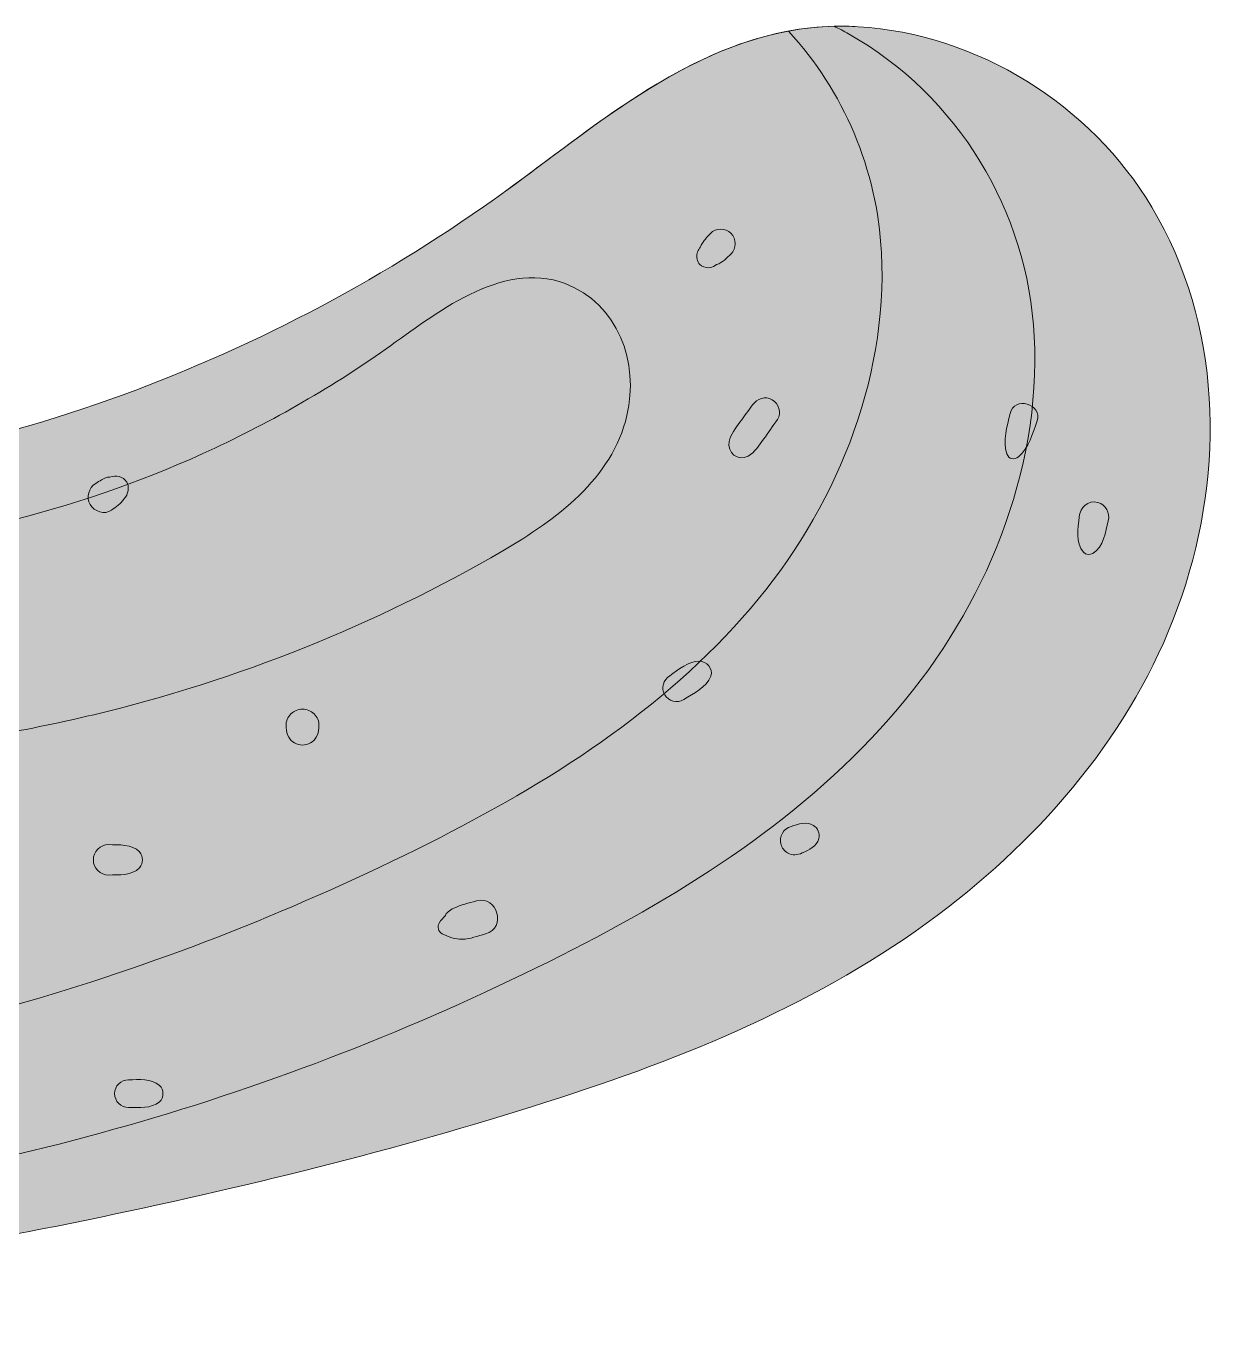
# Model space of a CAD drawing. Header units: inches. Extents: x 4230 to 5957, y -1858 to -103.
# Drawn here: x 4479.3 to 4728.1, y -508.9 to -238.6 of the extents above; entities that cross this region are included whole.
import ezdxf

# ---------------------------------------------------------------- set-up
doc = ezdxf.new("R2010")
doc.units = ezdxf.units.IN
doc.header["$MEASUREMENT"] = 0
doc.layers.add('Layer 1', color=7, linetype='Continuous')

# ---------------------------------------------------------------- blocks, each defined once
blk = doc.blocks.new('block 11')
at = {"layer": 'Layer 1', "true_color": 0x1c5807}
h = blk.add_hatch(color=88, dxfattribs=at)
h.dxf.hatch_style = 2
edge = h.paths.add_edge_path()
edge.add_spline(control_points=[(4719.1501, -356.8602), (4710.2853, -382.9693), (4692.2464, -404.6769), (4670.6522, -421.4001), (4646.8343, -439.8415), (4618.5683, -451.7402), (4590.0856, -460.9403), (4558.8993, -471.0072), (4526.9597, -479.0102), (4494.8857, -485.682), (4462.3527, -492.4569), (4429.4998, -497.7354), (4396.4765, -501.4867), (4364.8309, -505.078), (4331.3226, -508.9066), (4300.2756, -499.5569), (4289.2541, -496.234), (4278.3821, -491.1618), (4268.8879, -484.3301), (4262.8561, -480.0061), (4257.3812, -474.9597), (4252.784, -469.2064), (4249.5797, -467.0083), (4247.0668, -463.0249), (4245.0802, -460.0321), (4243.7955, -458.0869), (4242.5982, -456.0849), (4241.5199, -454.0209), (4240.7872, -452.6278), (4240.1062, -451.2088), (4239.4819, -449.764), (4236.2363, -447.6071), (4234.198, -443.1541), (4232.8617, -439.7332), (4231.1641, -435.3937), (4230.4931, -430.5692), (4230.6788, -425.9202), (4230.8648, -421.3124), (4231.6335, -416.6324), (4233.5168, -412.3961), (4234.8017, -409.5117), (4236.7316, -405.3683), (4239.6676, -403.583), (4241.2052, -401.1991), (4242.8408, -398.8669), (4244.5745, -396.6275), (4246.2774, -394.2436), (4248.1917, -391.9164), (4250.3484, -389.9041), (4254.4093, -385.5441), (4258.4805, -381.3336), (4263.2017, -377.6391), (4265.988, -375.4564), (4268.8466, -373.3718), (4271.7826, -371.4008), (4274.1768, -369.7857), (4276.6278, -368.2429), (4279.1251, -366.7826), (4290.4821, -360.1522), (4302.6439, -354.8942), (4315.1516, -350.8644), (4345.182, -341.1896), (4376.7812, -338.6768), (4407.9522, -335.1216), (4439.2055, -331.5613), (4469.8708, -325.9834), (4499.4729, -315.0703), (4527.6666, -304.6782), (4554.4824, -290.4886), (4578.7959, -272.8263), (4599.4201, -257.8472), (4620.4466, -239.2406), (4647.02, -238.6111), (4648.6504, -238.5698), (4650.3067, -238.5956), (4651.9786, -238.6988), (4676.7357, -240.1952), (4700.2802, -254.8853), (4712.9582, -276.1699), (4727.4576, -300.5246), (4728.1126, -330.4519), (4719.1501, -356.8602)], knot_values=[0, 0, 0, 0, 1, 1, 1, 2, 2, 2, 3, 3, 3, 4, 4, 4, 5, 5, 5, 6, 6, 6, 7, 7, 7, 8, 8, 8, 9, 9, 9, 10, 10, 10, 11, 11, 11, 12, 12, 12, 13, 13, 13, 14, 14, 14, 15, 15, 15, 16, 16, 16, 17, 17, 17, 18, 18, 18, 19, 19, 19, 20, 20, 20, 21, 21, 21, 22, 22, 22, 23, 23, 23, 24, 24, 24, 25, 25, 25, 26, 26, 26, 27, 27, 27, 27], degree=3, periodic=1)
at = {"layer": 'Layer 1', "lineweight": 0}
blk.add_open_spline([(4719.1501, -356.8602), (4710.2853, -382.9693), (4692.2464, -404.6769), (4670.6522, -421.4001), (4646.8343, -439.8415), (4618.5683, -451.7402), (4590.0856, -460.9403), (4558.8993, -471.0072), (4526.9597, -479.0102), (4494.8857, -485.682), (4462.3527, -492.4569), (4429.4998, -497.7354), (4396.4765, -501.4867), (4364.8309, -505.078), (4331.3226, -508.9066), (4300.2756, -499.5569), (4289.2541, -496.234), (4278.3821, -491.1618), (4268.8879, -484.3301), (4262.8561, -480.0061), (4257.3812, -474.9597), (4252.784, -469.2064), (4249.5797, -467.0083), (4247.0668, -463.0249), (4245.0802, -460.0321), (4243.7955, -458.0869), (4242.5982, -456.0849), (4241.5199, -454.0209), (4240.7872, -452.6278), (4240.1062, -451.2088), (4239.4819, -449.764), (4236.2363, -447.6071), (4234.198, -443.1541), (4232.8617, -439.7332), (4231.1641, -435.3937), (4230.4931, -430.5692), (4230.6788, -425.9202), (4230.8648, -421.3124), (4231.6335, -416.6324), (4233.5168, -412.3961), (4234.8017, -409.5117), (4236.7316, -405.3683), (4239.6676, -403.583), (4241.2052, -401.1991), (4242.8408, -398.8669), (4244.5745, -396.6275), (4246.2774, -394.2436), (4248.1917, -391.9164), (4250.3484, -389.9041), (4254.4093, -385.5441), (4258.4805, -381.3336), (4263.2017, -377.6391), (4265.988, -375.4564), (4268.8466, -373.3718), (4271.7826, -371.4008), (4274.1768, -369.7857), (4276.6278, -368.2429), (4279.1251, -366.7826), (4290.4821, -360.1522), (4302.6439, -354.8942), (4315.1516, -350.8644), (4345.182, -341.1896), (4376.7812, -338.6768), (4407.9522, -335.1216), (4439.2055, -331.5613), (4469.8708, -325.9834), (4499.4729, -315.0703), (4527.6666, -304.6782), (4554.4824, -290.4886), (4578.7959, -272.8263), (4599.4201, -257.8472), (4620.4466, -239.2406), (4647.02, -238.6111), (4648.6504, -238.5698), (4650.3067, -238.5956), (4651.9786, -238.6988), (4676.7357, -240.1952), (4700.2802, -254.8853), (4712.9582, -276.1699), (4727.4576, -300.5246), (4728.1126, -330.4519), (4719.1501, -356.8602)], degree=3, knots=[0, 0, 0, 0, 1, 1, 1, 2, 2, 2, 3, 3, 3, 4, 4, 4, 5, 5, 5, 6, 6, 6, 7, 7, 7, 8, 8, 8, 9, 9, 9, 10, 10, 10, 11, 11, 11, 12, 12, 12, 13, 13, 13, 14, 14, 14, 15, 15, 15, 16, 16, 16, 17, 17, 17, 18, 18, 18, 19, 19, 19, 20, 20, 20, 21, 21, 21, 22, 22, 22, 23, 23, 23, 24, 24, 24, 25, 25, 25, 26, 26, 26, 27, 27, 27, 27], dxfattribs=at)
blk = doc.blocks.new('block 12')
at = {"layer": 'Layer 1', "true_color": 0x23700a}
h = blk.add_hatch(color=86, dxfattribs=at)
h.dxf.hatch_style = 2
edge = h.paths.add_edge_path()
edge.add_spline(control_points=[(4660.1621, -380.317), (4641.2151, -402.5717), (4616.2051, -418.397), (4590.3902, -431.3999), (4562.4752, -445.4606), (4533.2185, -457.122), (4503.2295, -465.8576), (4472.9872, -474.6708), (4441.9868, -480.8213), (4410.6712, -484.1701), (4395.0162, -485.8419), (4379.2889, -486.8533), (4363.5459, -487.1061), (4348.2935, -487.3486), (4332.9429, -487.1628), (4317.7625, -485.4962), (4290.1518, -482.4725), (4261.5404, -474.3818), (4241.5199, -454.0209), (4240.7872, -452.6278), (4240.1062, -451.2088), (4239.4819, -449.764), (4236.2363, -447.6071), (4234.198, -443.1541), (4232.8617, -439.7332), (4231.8864, -437.2461), (4231.2518, -434.5991), (4230.9215, -431.9211), (4230.6788, -429.9242), (4230.6015, -427.9067), (4230.6788, -425.9202), (4230.8648, -421.3124), (4231.6335, -416.6324), (4233.5168, -412.3961), (4234.8017, -409.5117), (4236.7316, -405.3683), (4239.6676, -403.583), (4241.2052, -401.1991), (4242.8408, -398.8669), (4244.5745, -396.6275), (4246.2774, -394.2436), (4248.1917, -391.9164), (4250.3484, -389.9041), (4254.4093, -385.5441), (4258.4805, -381.3336), (4263.2017, -377.6391), (4268.2687, -373.6763), (4273.5679, -370.0282), (4279.1251, -366.7826), (4290.4821, -360.1522), (4302.6439, -354.8942), (4315.1516, -350.8644), (4345.182, -341.1896), (4376.7812, -338.6768), (4407.9522, -335.1216), (4439.2055, -331.5613), (4469.8708, -325.9834), (4499.4729, -315.0703), (4527.6666, -304.6782), (4554.4824, -290.4886), (4578.7959, -272.8263), (4596.9018, -259.6789), (4615.3177, -243.7297), (4637.5206, -239.6121), (4640.6115, -239.0342), (4643.7744, -238.6884), (4647.02, -238.6111), (4648.016, -239.1013), (4649.0013, -239.6224), (4649.9817, -240.1746), (4672.6801, -252.971), (4687.1999, -276.9129), (4688.5364, -302.991), (4689.9761, -331.2466), (4678.232, -359.0893), (4660.1621, -380.317)], knot_values=[0, 0, 0, 0, 1, 1, 1, 2, 2, 2, 3, 3, 3, 4, 4, 4, 5, 5, 5, 6, 6, 6, 7, 7, 7, 8, 8, 8, 9, 9, 9, 10, 10, 10, 11, 11, 11, 12, 12, 12, 13, 13, 13, 14, 14, 14, 15, 15, 15, 16, 16, 16, 17, 17, 17, 18, 18, 18, 19, 19, 19, 20, 20, 20, 21, 21, 21, 22, 22, 22, 23, 23, 23, 24, 24, 24, 25, 25, 25, 25], degree=3, periodic=1)
at = {"layer": 'Layer 1', "lineweight": 0}
blk.add_open_spline([(4660.1621, -380.317), (4641.2151, -402.5717), (4616.2051, -418.397), (4590.3902, -431.3999), (4562.4752, -445.4606), (4533.2185, -457.122), (4503.2295, -465.8576), (4472.9872, -474.6708), (4441.9868, -480.8213), (4410.6712, -484.1701), (4395.0162, -485.8419), (4379.2889, -486.8533), (4363.5459, -487.1061), (4348.2935, -487.3486), (4332.9429, -487.1628), (4317.7625, -485.4962), (4290.1518, -482.4725), (4261.5404, -474.3818), (4241.5199, -454.0209), (4240.7872, -452.6278), (4240.1062, -451.2088), (4239.4819, -449.764), (4236.2363, -447.6071), (4234.198, -443.1541), (4232.8617, -439.7332), (4231.8864, -437.2461), (4231.2518, -434.5991), (4230.9215, -431.9211), (4230.6788, -429.9242), (4230.6015, -427.9067), (4230.6788, -425.9202), (4230.8648, -421.3124), (4231.6335, -416.6324), (4233.5168, -412.3961), (4234.8017, -409.5117), (4236.7316, -405.3683), (4239.6676, -403.583), (4241.2052, -401.1991), (4242.8408, -398.8669), (4244.5745, -396.6275), (4246.2774, -394.2436), (4248.1917, -391.9164), (4250.3484, -389.9041), (4254.4093, -385.5441), (4258.4805, -381.3336), (4263.2017, -377.6391), (4268.2687, -373.6763), (4273.5679, -370.0282), (4279.1251, -366.7826), (4290.4821, -360.1522), (4302.6439, -354.8942), (4315.1516, -350.8644), (4345.182, -341.1896), (4376.7812, -338.6768), (4407.9522, -335.1216), (4439.2055, -331.5613), (4469.8708, -325.9834), (4499.4729, -315.0703), (4527.6666, -304.6782), (4554.4824, -290.4886), (4578.7959, -272.8263), (4596.9018, -259.6789), (4615.3177, -243.7297), (4637.5206, -239.6121), (4640.6115, -239.0342), (4643.7744, -238.6884), (4647.02, -238.6111), (4648.016, -239.1013), (4649.0013, -239.6224), (4649.9817, -240.1746), (4672.6801, -252.971), (4687.1999, -276.9129), (4688.5364, -302.991), (4689.9761, -331.2466), (4678.232, -359.0893), (4660.1621, -380.317)], degree=3, knots=[0, 0, 0, 0, 1, 1, 1, 2, 2, 2, 3, 3, 3, 4, 4, 4, 5, 5, 5, 6, 6, 6, 7, 7, 7, 8, 8, 8, 9, 9, 9, 10, 10, 10, 11, 11, 11, 12, 12, 12, 13, 13, 13, 14, 14, 14, 15, 15, 15, 16, 16, 16, 17, 17, 17, 18, 18, 18, 19, 19, 19, 20, 20, 20, 21, 21, 21, 22, 22, 22, 23, 23, 23, 24, 24, 24, 25, 25, 25, 25], dxfattribs=at)
blk = doc.blocks.new('block 13')
at = {"layer": 'Layer 1', "true_color": 0x287f0c}
h = blk.add_hatch(color=86, dxfattribs=at)
h.dxf.hatch_style = 2
edge = h.paths.add_edge_path()
edge.add_spline(control_points=[(4629.6517, -359.3989), (4611.5045, -380.637), (4587.5523, -395.74), (4562.8262, -408.1495), (4536.0875, -421.5652), (4508.0641, -432.695), (4479.3443, -441.0334), (4450.3767, -449.4441), (4420.6866, -455.3109), (4390.6923, -458.51), (4375.6976, -460.1044), (4360.6306, -461.0693), (4345.5536, -461.3118), (4330.9459, -461.544), (4316.2402, -461.3634), (4301.7049, -459.7741), (4276.2718, -456.9982), (4249.9511, -449.7485), (4230.9215, -431.9211), (4230.6788, -429.9242), (4230.6015, -427.9067), (4230.6788, -425.9202), (4230.8648, -421.3124), (4231.6335, -416.6324), (4233.5168, -412.3961), (4234.8017, -409.5117), (4236.7316, -405.3683), (4239.6676, -403.583), (4241.2052, -401.1991), (4242.8408, -398.8669), (4244.5745, -396.6275), (4246.2774, -394.2436), (4248.1917, -391.9164), (4250.3484, -389.9041), (4254.4093, -385.5441), (4258.4805, -381.3336), (4263.2017, -377.6391), (4268.2687, -373.6763), (4273.5679, -370.0282), (4279.1251, -366.7826), (4290.4821, -360.1522), (4302.6439, -354.8942), (4315.1516, -350.8644), (4345.182, -341.1896), (4376.7812, -338.6768), (4407.9522, -335.1216), (4439.2055, -331.5613), (4469.8708, -325.9834), (4499.4729, -315.0703), (4527.6666, -304.6782), (4554.4824, -290.4886), (4578.7959, -272.8263), (4596.9018, -259.6789), (4615.3177, -243.7297), (4637.5206, -239.6121), (4648.9756, -252.0474), (4655.9415, -268.332), (4656.8288, -285.6022), (4658.2067, -312.5677), (4646.958, -339.1412), (4629.6517, -359.3989)], knot_values=[0, 0, 0, 0, 1, 1, 1, 2, 2, 2, 3, 3, 3, 4, 4, 4, 5, 5, 5, 6, 6, 6, 7, 7, 7, 8, 8, 8, 9, 9, 9, 10, 10, 10, 11, 11, 11, 12, 12, 12, 13, 13, 13, 14, 14, 14, 15, 15, 15, 16, 16, 16, 17, 17, 17, 18, 18, 18, 19, 19, 19, 20, 20, 20, 20], degree=3, periodic=1)
at = {"layer": 'Layer 1', "lineweight": 0}
blk.add_open_spline([(4629.6517, -359.3989), (4611.5045, -380.637), (4587.5523, -395.74), (4562.8262, -408.1495), (4536.0875, -421.5652), (4508.0641, -432.695), (4479.3443, -441.0334), (4450.3767, -449.4441), (4420.6866, -455.3109), (4390.6923, -458.51), (4375.6976, -460.1044), (4360.6306, -461.0693), (4345.5536, -461.3118), (4330.9459, -461.544), (4316.2402, -461.3634), (4301.7049, -459.7741), (4276.2718, -456.9982), (4249.9511, -449.7485), (4230.9215, -431.9211), (4230.6788, -429.9242), (4230.6015, -427.9067), (4230.6788, -425.9202), (4230.8648, -421.3124), (4231.6335, -416.6324), (4233.5168, -412.3961), (4234.8017, -409.5117), (4236.7316, -405.3683), (4239.6676, -403.583), (4241.2052, -401.1991), (4242.8408, -398.8669), (4244.5745, -396.6275), (4246.2774, -394.2436), (4248.1917, -391.9164), (4250.3484, -389.9041), (4254.4093, -385.5441), (4258.4805, -381.3336), (4263.2017, -377.6391), (4268.2687, -373.6763), (4273.5679, -370.0282), (4279.1251, -366.7826), (4290.4821, -360.1522), (4302.6439, -354.8942), (4315.1516, -350.8644), (4345.182, -341.1896), (4376.7812, -338.6768), (4407.9522, -335.1216), (4439.2055, -331.5613), (4469.8708, -325.9834), (4499.4729, -315.0703), (4527.6666, -304.6782), (4554.4824, -290.4886), (4578.7959, -272.8263), (4596.9018, -259.6789), (4615.3177, -243.7297), (4637.5206, -239.6121), (4648.9756, -252.0474), (4655.9415, -268.332), (4656.8288, -285.6022), (4658.2067, -312.5677), (4646.958, -339.1412), (4629.6517, -359.3989)], degree=3, knots=[0, 0, 0, 0, 1, 1, 1, 2, 2, 2, 3, 3, 3, 4, 4, 4, 5, 5, 5, 6, 6, 6, 7, 7, 7, 8, 8, 8, 9, 9, 9, 10, 10, 10, 11, 11, 11, 12, 12, 12, 13, 13, 13, 14, 14, 14, 15, 15, 15, 16, 16, 16, 17, 17, 17, 18, 18, 18, 19, 19, 19, 20, 20, 20, 20], dxfattribs=at)
blk = doc.blocks.new('block 14')
at = {"layer": 'Layer 1', "true_color": 0x559e35}
h = blk.add_hatch(color=95, dxfattribs=at)
h.dxf.hatch_style = 2
edge = h.paths.add_edge_path()
edge.add_spline(control_points=[(4591.1554, -292.0022), (4577.8858, -287.0334), (4564.0388, -298.4857), (4554.0118, -305.5676), (4542.0674, -314.0038), (4529.2917, -321.2276), (4515.9861, -327.2827), (4489.2474, -339.4509), (4460.0131, -346.3931), (4430.7091, -348.0833), (4425.4759, -348.3851), (4420.2243, -348.4965), (4414.976, -348.5764), (4406.174, -345.2637), (4394.2956, -351.7783), (4391.5973, -360.5549), (4390.4287, -362.1426), (4389.4552, -363.889), (4388.7112, -365.7652), (4386.5155, -371.3016), (4388.1778, -377.4632), (4391.9316, -381.8399), (4395.4261, -385.9144), (4401.0509, -387.936), (4406.1359, -389.043), (4412.3394, -390.3934), (4418.723, -390.2749), (4425.0315, -390.173), (4432.7098, -390.0489), (4440.3814, -389.6046), (4448.0288, -388.9132), (4463.2814, -387.5343), (4478.4446, -385.0297), (4493.3367, -381.4626), (4523.0555, -374.344), (4551.8282, -362.8351), (4578.2381, -347.4595), (4589.2315, -341.0592), (4600.9398, -332.4977), (4603.9977, -319.4004), (4606.5701, -308.3823), (4602.2081, -296.1408), (4591.1554, -292.0022)], knot_values=[0, 0, 0, 0, 1, 1, 1, 2, 2, 2, 3, 3, 3, 4, 4, 4, 5, 5, 5, 6, 6, 6, 7, 7, 7, 8, 8, 8, 9, 9, 9, 10, 10, 10, 11, 11, 11, 12, 12, 12, 13, 13, 13, 14, 14, 14, 14], degree=3, periodic=1)
at = {"layer": 'Layer 1', "lineweight": 0}
blk.add_open_spline([(4591.1554, -292.0022), (4577.8858, -287.0334), (4564.0388, -298.4857), (4554.0118, -305.5676), (4542.0674, -314.0038), (4529.2917, -321.2276), (4515.9861, -327.2827), (4489.2474, -339.4509), (4460.0131, -346.3931), (4430.7091, -348.0833), (4425.4759, -348.3851), (4420.2243, -348.4965), (4414.976, -348.5764), (4406.174, -345.2637), (4394.2956, -351.7783), (4391.5973, -360.5549), (4390.4287, -362.1426), (4389.4552, -363.889), (4388.7112, -365.7652), (4386.5155, -371.3016), (4388.1778, -377.4632), (4391.9316, -381.8399), (4395.4261, -385.9144), (4401.0509, -387.936), (4406.1359, -389.043), (4412.3394, -390.3934), (4418.723, -390.2749), (4425.0315, -390.173), (4432.7098, -390.0489), (4440.3814, -389.6046), (4448.0288, -388.9132), (4463.2814, -387.5343), (4478.4446, -385.0297), (4493.3367, -381.4626), (4523.0555, -374.344), (4551.8282, -362.8351), (4578.2381, -347.4595), (4589.2315, -341.0592), (4600.9398, -332.4977), (4603.9977, -319.4004), (4606.5701, -308.3823), (4602.2081, -296.1408), (4591.1554, -292.0022)], degree=3, knots=[0, 0, 0, 0, 1, 1, 1, 2, 2, 2, 3, 3, 3, 4, 4, 4, 5, 5, 5, 6, 6, 6, 7, 7, 7, 8, 8, 8, 9, 9, 9, 10, 10, 10, 11, 11, 11, 12, 12, 12, 13, 13, 13, 14, 14, 14, 14], dxfattribs=at)
blk = doc.blocks.new('block 16')
at = {"layer": 'Layer 1', "true_color": 0x174905}
h = blk.add_hatch(color=88, dxfattribs=at)
h.dxf.hatch_style = 2
edge = h.paths.add_edge_path()
edge.add_spline(control_points=[(4642.7072, -404.4282), (4641.3338, -403.5113), (4639.4941, -404.1818), (4638.0711, -404.6199), (4636.4994, -405.1038), (4635.5158, -406.7113), (4635.9623, -408.334), (4636.1699, -409.0887), (4636.6748, -409.7431), (4637.3498, -410.1385), (4638.3472, -410.7227), (4639.3948, -410.607), (4640.3976, -410.1385), (4641.7533, -409.5053), (4643.426, -408.7703), (4643.8238, -407.1721), (4644.1002, -406.0618), (4643.6379, -405.0493), (4642.7072, -404.4282)], knot_values=[0, 0, 0, 0, 1, 1, 1, 2, 2, 2, 3, 3, 3, 4, 4, 4, 5, 5, 5, 6, 6, 6, 6], degree=3, periodic=1)
at = {"layer": 'Layer 1', "lineweight": 0}
blk.add_open_spline([(4642.7072, -404.4282), (4641.3338, -403.5113), (4639.4941, -404.1818), (4638.0711, -404.6199), (4636.4994, -405.1038), (4635.5158, -406.7113), (4635.9623, -408.334), (4636.1699, -409.0887), (4636.6748, -409.7431), (4637.3498, -410.1385), (4638.3472, -410.7227), (4639.3948, -410.607), (4640.3976, -410.1385), (4641.7533, -409.5053), (4643.426, -408.7703), (4643.8238, -407.1721), (4644.1002, -406.0618), (4643.6379, -405.0493), (4642.7072, -404.4282)], degree=3, knots=[0, 0, 0, 0, 1, 1, 1, 2, 2, 2, 3, 3, 3, 4, 4, 4, 5, 5, 5, 6, 6, 6, 6], dxfattribs=at)
blk = doc.blocks.new('block 17')
at = {"layer": 'Layer 1', "true_color": 0x174905}
h = blk.add_hatch(color=88, dxfattribs=at)
h.dxf.hatch_style = 2
edge = h.paths.add_edge_path()
edge.add_spline(control_points=[(4619.0334, -370.3366), (4616.8238, -370.237), (4614.6276, -372.2053), (4612.8781, -373.3653), (4611.5732, -374.2305), (4611.0187, -375.8918), (4611.8456, -377.3033), (4612.614, -378.6151), (4614.4608, -379.1825), (4615.7835, -378.3358), (4617.8334, -377.0238), (4620.4655, -375.8096), (4621.3962, -373.4382), (4622.0074, -371.8801), (4620.4819, -370.4019), (4619.0334, -370.3366)], knot_values=[0, 0, 0, 0, 1, 1, 1, 2, 2, 2, 3, 3, 3, 4, 4, 4, 5, 5, 5, 5], degree=3, periodic=1)
at = {"layer": 'Layer 1', "lineweight": 0}
blk.add_open_spline([(4619.0334, -370.3366), (4616.8238, -370.237), (4614.6276, -372.2053), (4612.8781, -373.3653), (4611.5732, -374.2305), (4611.0187, -375.8918), (4611.8456, -377.3033), (4612.614, -378.6151), (4614.4608, -379.1825), (4615.7835, -378.3358), (4617.8334, -377.0238), (4620.4655, -375.8096), (4621.3962, -373.4382), (4622.0074, -371.8801), (4620.4819, -370.4019), (4619.0334, -370.3366)], degree=3, knots=[0, 0, 0, 0, 1, 1, 1, 2, 2, 2, 3, 3, 3, 4, 4, 4, 5, 5, 5, 5], dxfattribs=at)
blk = doc.blocks.new('block 18')
at = {"layer": 'Layer 1', "true_color": 0x174905}
h = blk.add_hatch(color=88, dxfattribs=at)
h.dxf.hatch_style = 2
edge = h.paths.add_edge_path()
edge.add_spline(control_points=[(4634.1593, -316.115), (4632.6446, -315.2276), (4631.0261, -315.874), (4630.067, -317.188), (4629.1937, -318.3842), (4628.3202, -319.5804), (4627.447, -320.7766), (4626.5808, -321.9633), (4625.5095, -323.2943), (4625.225, -324.7568), (4624.7871, -327.0078), (4627.0081, -329.0259), (4629.1665, -327.7868), (4630.5293, -327.0045), (4631.4665, -325.5537), (4632.3751, -324.297), (4633.3488, -322.9499), (4634.2803, -321.57), (4635.2324, -320.2074), (4636.1679, -318.8685), (4635.4803, -316.8887), (4634.1593, -316.115)], knot_values=[0, 0, 0, 0, 1, 1, 1, 2, 2, 2, 3, 3, 3, 4, 4, 4, 5, 5, 5, 6, 6, 6, 7, 7, 7, 7], degree=3, periodic=1)
at = {"layer": 'Layer 1', "lineweight": 0}
blk.add_open_spline([(4634.1593, -316.115), (4632.6446, -315.2276), (4631.0261, -315.874), (4630.067, -317.188), (4629.1937, -318.3842), (4628.3202, -319.5804), (4627.447, -320.7766), (4626.5808, -321.9633), (4625.5095, -323.2943), (4625.225, -324.7568), (4624.7871, -327.0078), (4627.0081, -329.0259), (4629.1665, -327.7868), (4630.5293, -327.0045), (4631.4665, -325.5537), (4632.3751, -324.297), (4633.3488, -322.9499), (4634.2803, -321.57), (4635.2324, -320.2074), (4636.1679, -318.8685), (4635.4803, -316.8887), (4634.1593, -316.115)], degree=3, knots=[0, 0, 0, 0, 1, 1, 1, 2, 2, 2, 3, 3, 3, 4, 4, 4, 5, 5, 5, 6, 6, 6, 7, 7, 7, 7], dxfattribs=at)
blk = doc.blocks.new('block 19')
at = {"layer": 'Layer 1', "true_color": 0x174905}
h = blk.add_hatch(color=88, dxfattribs=at)
h.dxf.hatch_style = 2
edge = h.paths.add_edge_path()
edge.add_spline(control_points=[(4625.6045, -281.5832), (4624.4725, -280.4511), (4622.4559, -280.3783), (4621.3347, -281.5832), (4620.6078, -282.3639), (4619.9193, -283.1257), (4619.3819, -284.0541), (4619.3161, -284.2098), (4619.2506, -284.3654), (4619.1848, -284.5211), (4619.1634, -284.5448), (4619.1281, -284.5914), (4619.0637, -284.6858), (4618.8455, -284.9729), (4618.6648, -285.3087), (4618.5686, -285.6583), (4618.3537, -286.4398), (4618.5522, -287.4629), (4619.1385, -288.0494), (4619.5784, -288.4892), (4620.274, -288.7053), (4620.8898, -288.7053), (4621.4264, -288.7053), (4621.8517, -288.5087), (4622.3135, -288.2676), (4622.3763, -288.2198), (4622.4392, -288.172), (4622.5022, -288.1241), (4622.5587, -288.0854), (4622.5972, -288.0578), (4622.6285, -288.0347), (4623.7957, -287.6953), (4624.7501, -286.6487), (4625.6045, -285.8532), (4626.8093, -284.7316), (4626.7367, -282.7153), (4625.6045, -281.5832)], knot_values=[0, 0, 0, 0, 1, 1, 1, 2, 2, 2, 3, 3, 3, 4, 4, 4, 5, 5, 5, 6, 6, 6, 7, 7, 7, 8, 8, 8, 9, 9, 9, 10, 10, 10, 11, 11, 11, 12, 12, 12, 12], degree=3, periodic=1)
at = {"layer": 'Layer 1', "lineweight": 0}
blk.add_open_spline([(4625.6045, -281.5832), (4624.4725, -280.4511), (4622.4559, -280.3783), (4621.3347, -281.5832), (4620.6078, -282.3639), (4619.9193, -283.1257), (4619.3819, -284.0541), (4619.3161, -284.2098), (4619.2506, -284.3654), (4619.1848, -284.5211), (4619.1634, -284.5448), (4619.1281, -284.5914), (4619.0637, -284.6858), (4618.8455, -284.9729), (4618.6648, -285.3087), (4618.5686, -285.6583), (4618.3537, -286.4398), (4618.5522, -287.4629), (4619.1385, -288.0494), (4619.5784, -288.4892), (4620.274, -288.7053), (4620.8898, -288.7053), (4621.4264, -288.7053), (4621.8517, -288.5087), (4622.3135, -288.2676), (4622.3763, -288.2198), (4622.4392, -288.172), (4622.5022, -288.1241), (4622.5587, -288.0854), (4622.5972, -288.0578), (4622.6285, -288.0347), (4623.7957, -287.6953), (4624.7501, -286.6487), (4625.6045, -285.8532), (4626.8093, -284.7316), (4626.7367, -282.7153), (4625.6045, -281.5832)], degree=3, knots=[0, 0, 0, 0, 1, 1, 1, 2, 2, 2, 3, 3, 3, 4, 4, 4, 5, 5, 5, 6, 6, 6, 7, 7, 7, 8, 8, 8, 9, 9, 9, 10, 10, 10, 11, 11, 11, 12, 12, 12, 12], dxfattribs=at)
blk = doc.blocks.new('block 20')
at = {"layer": 'Layer 1', "true_color": 0x174905}
h = blk.add_hatch(color=88, dxfattribs=at)
h.dxf.hatch_style = 2
edge = h.paths.add_edge_path()
edge.add_spline(control_points=[(4683.5098, -318.957), (4682.9248, -321.7153), (4681.9442, -324.5654), (4682.8608, -327.3361), (4683.2193, -328.4198), (4684.4229, -328.6766), (4685.2662, -327.9711), (4687.4962, -326.1055), (4688.1583, -323.1438), (4689.1152, -320.5023), (4690.3915, -316.978), (4684.2914, -315.2724), (4683.5098, -318.957)], knot_values=[0, 0, 0, 0, 1, 1, 1, 2, 2, 2, 3, 3, 3, 4, 4, 4, 4], degree=3, periodic=1)
at = {"layer": 'Layer 1', "lineweight": 0}
blk.add_open_spline([(4683.5098, -318.957), (4682.9248, -321.7153), (4681.9442, -324.5654), (4682.8608, -327.3361), (4683.2193, -328.4198), (4684.4229, -328.6766), (4685.2662, -327.9711), (4687.4962, -326.1055), (4688.1583, -323.1438), (4689.1152, -320.5023), (4690.3915, -316.978), (4684.2914, -315.2724), (4683.5098, -318.957)], degree=3, knots=[0, 0, 0, 0, 1, 1, 1, 2, 2, 2, 3, 3, 3, 4, 4, 4, 4], dxfattribs=at)
blk = doc.blocks.new('block 21')
at = {"layer": 'Layer 1', "true_color": 0x174905}
h = blk.add_hatch(color=88, dxfattribs=at)
h.dxf.hatch_style = 2
edge = h.paths.add_edge_path()
edge.add_spline(control_points=[(4701.7498, -337.4318), (4699.6733, -336.8606), (4698.053, -338.4394), (4697.8562, -340.3977), (4697.6144, -342.8055), (4697.0671, -345.7576), (4698.7695, -347.728), (4699.2382, -348.2705), (4700.1278, -348.3229), (4700.7186, -347.9795), (4702.9325, -346.6921), (4703.3633, -343.517), (4703.8979, -341.2153), (4704.2771, -339.5836), (4703.4137, -337.8895), (4701.7498, -337.4318)], knot_values=[0, 0, 0, 0, 1, 1, 1, 2, 2, 2, 3, 3, 3, 4, 4, 4, 5, 5, 5, 5], degree=3, periodic=1)
at = {"layer": 'Layer 1', "lineweight": 0}
blk.add_open_spline([(4701.7498, -337.4318), (4699.6733, -336.8606), (4698.053, -338.4394), (4697.8562, -340.3977), (4697.6144, -342.8055), (4697.0671, -345.7576), (4698.7695, -347.728), (4699.2382, -348.2705), (4700.1278, -348.3229), (4700.7186, -347.9795), (4702.9325, -346.6921), (4703.3633, -343.517), (4703.8979, -341.2153), (4704.2771, -339.5836), (4703.4137, -337.8895), (4701.7498, -337.4318)], degree=3, knots=[0, 0, 0, 0, 1, 1, 1, 2, 2, 2, 3, 3, 3, 4, 4, 4, 5, 5, 5, 5], dxfattribs=at)
blk = doc.blocks.new('block 22')
at = {"layer": 'Layer 1', "true_color": 0x174905}
h = blk.add_hatch(color=88, dxfattribs=at)
h.dxf.hatch_style = 2
edge = h.paths.add_edge_path()
edge.add_spline(control_points=[(4572.764, -420.099), (4571.1629, -420.5357), (4569.5716, -420.9066), (4568.0606, -421.6051), (4567.6336, -421.8073), (4567.2463, -422.0702), (4566.8989, -422.3938), (4566.553, -422.5798), (4566.3781, -422.83), (4566.3749, -423.1441), (4565.8085, -423.5732), (4565.4288, -424.0847), (4565.0483, -424.6782), (4564.5888, -425.3955), (4564.8622, -426.5272), (4565.6354, -426.9175), (4566.8755, -427.5433), (4568.4219, -428.0923), (4569.8066, -428.051), (4571.4488, -428.0021), (4573.0812, -427.3851), (4574.6544, -426.9561), (4579.0733, -425.7508), (4577.1952, -418.8905), (4572.764, -420.099)], knot_values=[0, 0, 0, 0, 1, 1, 1, 2, 2, 2, 3, 3, 3, 4, 4, 4, 5, 5, 5, 6, 6, 6, 7, 7, 7, 8, 8, 8, 8], degree=3, periodic=1)
at = {"layer": 'Layer 1', "lineweight": 0}
blk.add_open_spline([(4572.764, -420.099), (4571.1629, -420.5357), (4569.5716, -420.9066), (4568.0606, -421.6051), (4567.6336, -421.8073), (4567.2463, -422.0702), (4566.8989, -422.3938), (4566.553, -422.5798), (4566.3781, -422.83), (4566.3749, -423.1441), (4565.8085, -423.5732), (4565.4288, -424.0847), (4565.0483, -424.6782), (4564.5888, -425.3955), (4564.8622, -426.5272), (4565.6354, -426.9175), (4566.8755, -427.5433), (4568.4219, -428.0923), (4569.8066, -428.051), (4571.4488, -428.0021), (4573.0812, -427.3851), (4574.6544, -426.9561), (4579.0733, -425.7508), (4577.1952, -418.8905), (4572.764, -420.099)], degree=3, knots=[0, 0, 0, 0, 1, 1, 1, 2, 2, 2, 3, 3, 3, 4, 4, 4, 5, 5, 5, 6, 6, 6, 7, 7, 7, 8, 8, 8, 8], dxfattribs=at)
blk = doc.blocks.new('block 23')
at = {"layer": 'Layer 1', "true_color": 0x174905}
h = blk.add_hatch(color=88, dxfattribs=at)
h.dxf.hatch_style = 2
edge = h.paths.add_edge_path()
edge.add_spline(control_points=[(4507.014, -458.3841), (4505.2481, -456.9412), (4502.7296, -457.1761), (4500.5566, -457.2004), (4498.9879, -457.2179), (4497.6783, -458.4964), (4497.6783, -460.0786), (4497.6783, -461.6608), (4498.9879, -462.9393), (4500.5566, -462.9569), (4502.7296, -462.9811), (4505.2481, -463.216), (4507.014, -461.7731), (4507.9563, -461.0031), (4507.9563, -459.1541), (4507.014, -458.3841)], knot_values=[0, 0, 0, 0, 1, 1, 1, 2, 2, 2, 3, 3, 3, 4, 4, 4, 5, 5, 5, 5], degree=3, periodic=1)
at = {"layer": 'Layer 1', "lineweight": 0}
blk.add_open_spline([(4507.014, -458.3841), (4505.2481, -456.9412), (4502.7296, -457.1761), (4500.5566, -457.2004), (4498.9879, -457.2179), (4497.6783, -458.4964), (4497.6783, -460.0786), (4497.6783, -461.6608), (4498.9879, -462.9393), (4500.5566, -462.9569), (4502.7296, -462.9811), (4505.2481, -463.216), (4507.014, -461.7731), (4507.9563, -461.0031), (4507.9563, -459.1541), (4507.014, -458.3841)], degree=3, knots=[0, 0, 0, 0, 1, 1, 1, 2, 2, 2, 3, 3, 3, 4, 4, 4, 5, 5, 5, 5], dxfattribs=at)
blk = doc.blocks.new('block 26')
at = {"layer": 'Layer 1', "true_color": 0x174905}
h = blk.add_hatch(color=88, dxfattribs=at)
h.dxf.hatch_style = 2
edge = h.paths.add_edge_path()
edge.add_spline(control_points=[(4502.8221, -409.9452), (4501.2998, -408.2183), (4498.5153, -408.5016), (4496.4286, -408.4152), (4494.7063, -408.3439), (4493.2682, -409.9068), (4493.2682, -411.5757), (4493.2682, -413.2444), (4494.7063, -414.8075), (4496.4286, -414.7361), (4498.5153, -414.6497), (4501.2998, -414.9331), (4502.8221, -413.2061), (4503.6933, -412.2177), (4503.6933, -410.9336), (4502.8221, -409.9452)], knot_values=[0, 0, 0, 0, 1, 1, 1, 2, 2, 2, 3, 3, 3, 4, 4, 4, 5, 5, 5, 5], degree=3, periodic=1)
at = {"layer": 'Layer 1', "lineweight": 0}
blk.add_open_spline([(4502.8221, -409.9452), (4501.2998, -408.2183), (4498.5153, -408.5016), (4496.4286, -408.4152), (4494.7063, -408.3439), (4493.2682, -409.9068), (4493.2682, -411.5757), (4493.2682, -413.2444), (4494.7063, -414.8075), (4496.4286, -414.7361), (4498.5153, -414.6497), (4501.2998, -414.9331), (4502.8221, -413.2061), (4503.6933, -412.2177), (4503.6933, -410.9336), (4502.8221, -409.9452)], degree=3, knots=[0, 0, 0, 0, 1, 1, 1, 2, 2, 2, 3, 3, 3, 4, 4, 4, 5, 5, 5, 5], dxfattribs=at)
blk = doc.blocks.new('block 27')
at = {"layer": 'Layer 1', "true_color": 0x174905}
h = blk.add_hatch(color=88, dxfattribs=at)
h.dxf.hatch_style = 2
edge = h.paths.add_edge_path()
edge.add_spline(control_points=[(4539.0902, -381.2979), (4538.4528, -380.6605), (4537.5777, -380.2979), (4536.6758, -380.2979), (4535.7738, -380.2979), (4534.8988, -380.6605), (4534.2614, -381.2979), (4533.6668, -381.8927), (4533.1908, -382.8476), (4533.2614, -383.7123), (4533.2727, -383.8498), (4533.2838, -383.9875), (4533.2951, -384.1251), (4533.3551, -384.86), (4533.442, -385.451), (4533.8152, -386.1067), (4534.3906, -387.1177), (4535.5188, -387.7475), (4536.6758, -387.7475), (4537.8327, -387.7475), (4538.9609, -387.1177), (4539.5364, -386.1067), (4539.906, -385.4571), (4539.9879, -384.9647), (4540.0481, -384.2283), (4540.0619, -384.0562), (4540.0761, -383.8842), (4540.0902, -383.7123), (4540.1607, -382.8476), (4539.6848, -381.8927), (4539.0902, -381.2979)], knot_values=[0, 0, 0, 0, 1, 1, 1, 2, 2, 2, 3, 3, 3, 4, 4, 4, 5, 5, 5, 6, 6, 6, 7, 7, 7, 8, 8, 8, 9, 9, 9, 10, 10, 10, 10], degree=3, periodic=1)
at = {"layer": 'Layer 1', "lineweight": 0}
blk.add_open_spline([(4539.0902, -381.2979), (4538.4528, -380.6605), (4537.5777, -380.2979), (4536.6758, -380.2979), (4535.7738, -380.2979), (4534.8988, -380.6605), (4534.2614, -381.2979), (4533.6668, -381.8927), (4533.1908, -382.8476), (4533.2614, -383.7123), (4533.2727, -383.8498), (4533.2838, -383.9875), (4533.2951, -384.1251), (4533.3551, -384.86), (4533.442, -385.451), (4533.8152, -386.1067), (4534.3906, -387.1177), (4535.5188, -387.7475), (4536.6758, -387.7475), (4537.8327, -387.7475), (4538.9609, -387.1177), (4539.5364, -386.1067), (4539.906, -385.4571), (4539.9879, -384.9647), (4540.0481, -384.2283), (4540.0619, -384.0562), (4540.0761, -383.8842), (4540.0902, -383.7123), (4540.1607, -382.8476), (4539.6848, -381.8927), (4539.0902, -381.2979)], degree=3, knots=[0, 0, 0, 0, 1, 1, 1, 2, 2, 2, 3, 3, 3, 4, 4, 4, 5, 5, 5, 6, 6, 6, 7, 7, 7, 8, 8, 8, 9, 9, 9, 10, 10, 10, 10], dxfattribs=at)
blk = doc.blocks.new('block 28')
at = {"layer": 'Layer 1', "true_color": 0x174905}
h = blk.add_hatch(color=88, dxfattribs=at)
h.dxf.hatch_style = 2
edge = h.paths.add_edge_path()
edge.add_spline(control_points=[(4500.2033, -333.1932), (4499.4906, -331.9764), (4497.9091, -331.7003), (4496.673, -332.1741), (4496.0825, -332.1335), (4495.437, -332.4354), (4494.9583, -332.7312), (4494.5632, -332.9753), (4494.1682, -333.2194), (4493.7731, -333.4636), (4492.2841, -334.3837), (4491.7165, -336.3241), (4492.6189, -337.8649), (4493.4431, -339.2715), (4495.5927, -340.0432), (4497.0202, -339.019), (4497.9401, -338.359), (4499.0366, -337.7508), (4499.5719, -336.7364), (4499.8189, -336.4857), (4500.0421, -336.2177), (4500.1852, -335.8929), (4500.5702, -335.0176), (4500.7115, -334.0607), (4500.2033, -333.1932)], knot_values=[0, 0, 0, 0, 1, 1, 1, 2, 2, 2, 3, 3, 3, 4, 4, 4, 5, 5, 5, 6, 6, 6, 7, 7, 7, 8, 8, 8, 8], degree=3, periodic=1)
at = {"layer": 'Layer 1', "lineweight": 0}
blk.add_open_spline([(4500.2033, -333.1932), (4499.4906, -331.9764), (4497.9091, -331.7003), (4496.673, -332.1741), (4496.0825, -332.1335), (4495.437, -332.4354), (4494.9583, -332.7312), (4494.5632, -332.9753), (4494.1682, -333.2194), (4493.7731, -333.4636), (4492.2841, -334.3837), (4491.7165, -336.3241), (4492.6189, -337.8649), (4493.4431, -339.2715), (4495.5927, -340.0432), (4497.0202, -339.019), (4497.9401, -338.359), (4499.0366, -337.7508), (4499.5719, -336.7364), (4499.8189, -336.4857), (4500.0421, -336.2177), (4500.1852, -335.8929), (4500.5702, -335.0176), (4500.7115, -334.0607), (4500.2033, -333.1932)], degree=3, knots=[0, 0, 0, 0, 1, 1, 1, 2, 2, 2, 3, 3, 3, 4, 4, 4, 5, 5, 5, 6, 6, 6, 7, 7, 7, 8, 8, 8, 8], dxfattribs=at)
blk = doc.blocks.new('block 10')
at = {"layer": 'Layer 1'}
for name in ['block 11', 'block 12', 'block 13', 'block 19', 'block 14', 'block 18', 'block 20', 'block 28', 'block 21', 'block 17', 'block 27', 'block 16', 'block 26', 'block 22', 'block 23']:
    blk.add_blockref(name, (0, 0), dxfattribs=at)

msp = doc.modelspace()

# ---------------------------------------------------------------- block references
at = {"layer": 'Layer 1'}
msp.add_blockref('block 10', (0, 0), dxfattribs=at)

doc.saveas('drawing.dxf')
